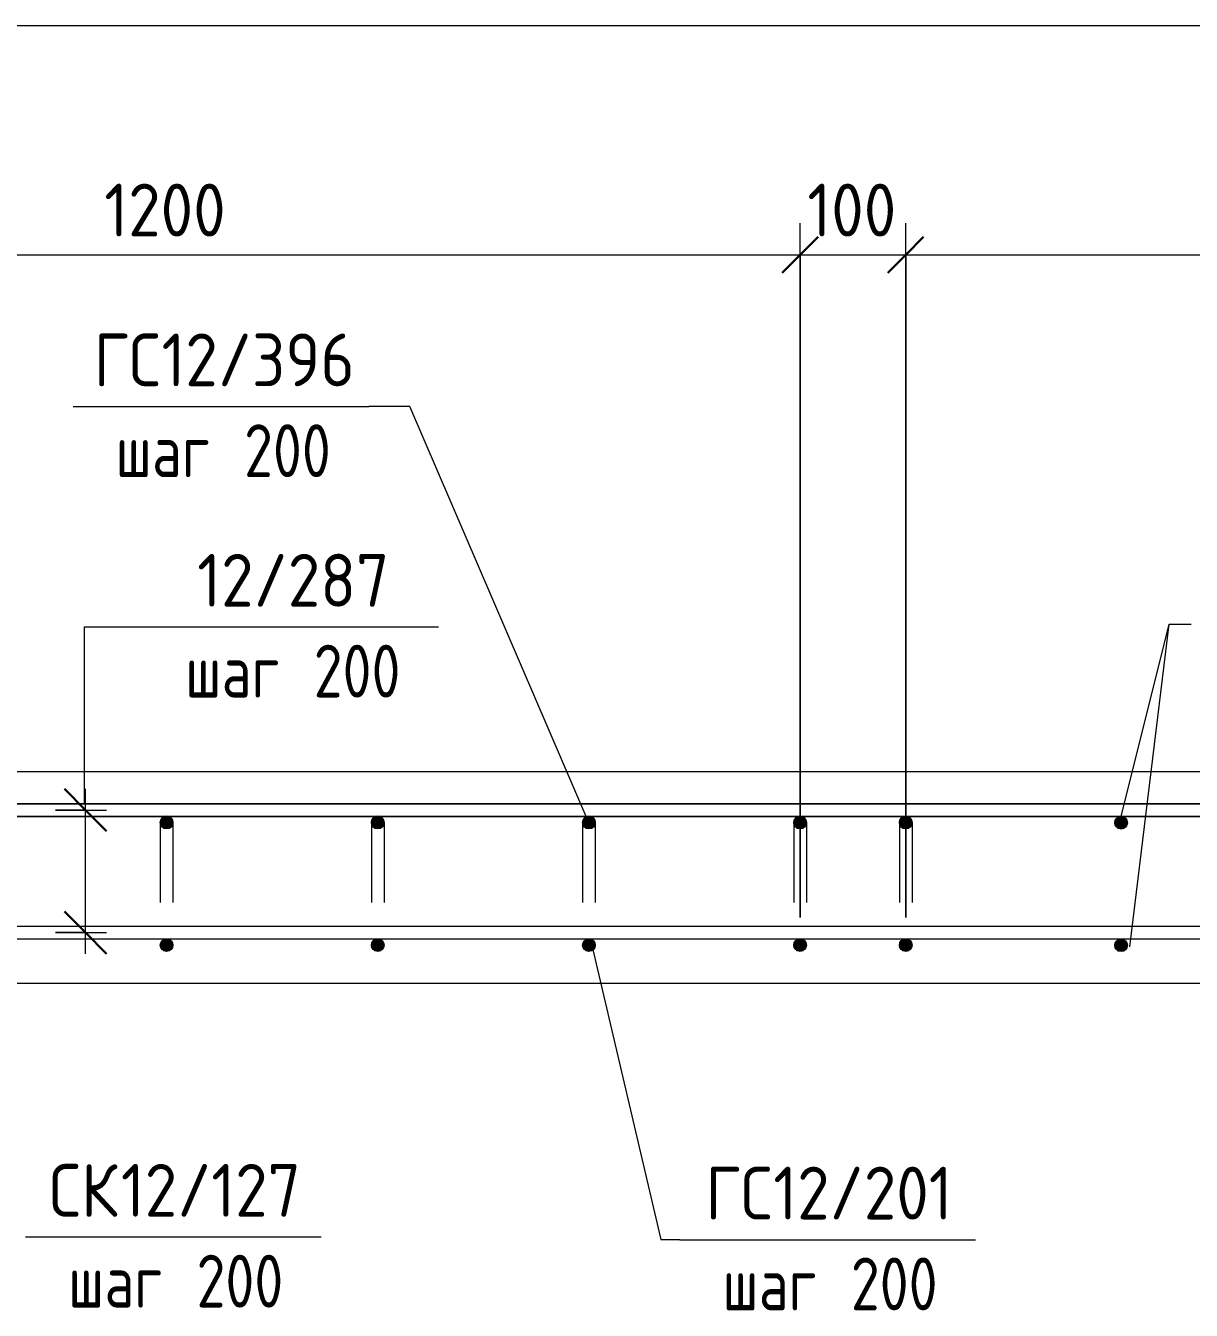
# Model space of a CAD drawing. Header units: millimetres. Extents: x 23200 to 49062, y -2858 to 35213.
# Drawn here: x 41872 to 42976, y -580 to 637 of the extents above; entities that cross this region are included whole.
import ezdxf

# ---------------------------------------------------------------- set-up
doc = ezdxf.new("R2010")
doc.units = ezdxf.units.MM
for name, color, linetype, lineweight in [('AA_Dim', 7, 'Continuous', 9), ('AA_Dim-20', 7, 'Continuous', 9), ('AA_Oformlenie', 7, 'Continuous', 9), ('AA_Vinoska', 7, 'Continuous', 9), ('AF_Perekritie_Опалубка', 253, 'Continuous', 20), ('KR_Armatura', 7, 'Continuous', 20), ('KR_Armatura_Tonkie', 7, 'Continuous', 20)]:
    doc.layers.add(name, color=color, linetype=linetype, lineweight=lineweight)
doc.styles.add('ISOCPEUR_1', font='isocpeur.ttf', dxfattribs={"width": 0.9, "height": 50})
doc.styles.add('ISOCPEUR_2', font='isocpeur.ttf', dxfattribs={"width": 0.8, "height": 50})
doc.dimstyles.new('05_Округл_5мм__прозр__1', dxfattribs={"dimscale": 304.8, "dimtxt": 49.799059, "dimasz": 0.111549, "dimexe": 0.098425, "dimexo": 0.065617, "dimgap": 0.006562, "dimtad": 1, "dimdec": 0, "dimrnd": 5, "dimdsep": 46, "dimtxsty": 'ISOCPEUR_1', "dimblk1": 'OBLIQUE', "dimblk2": 'OBLIQUE', "dimsah": 1, "dimcen": 0.09, "dimdle": 0.098425, "dimazin": 0, "dimtfac": 1, "dimtdec": 4, "dimtix": 1, "dimtmove": 0, "dimatfit": 3, "dimfxl": 1, "dimtvp": 1, "dimtolj": 1, "dimtzin": 0, "dimlwd": 18, "dimlwe": 18, "dimarcsym": 2})
doc.dimstyles.new('10_Раскладка_арматуры_с_засечками', dxfattribs={"dimscale": 304.8, "dimtxt": 0.18, "dimasz": 0.131234, "dimexe": 0.065617, "dimexo": 0, "dimgap": 0, "dimtad": 1, "dimdec": 3, "dimrnd": 0.001, "dimdsep": 46, "dimtxsty": 'ISOCPEUR_2', "dimblk1": 'OBLIQUE', "dimblk2": 'OBLIQUE', "dimsah": 1, "dimcen": 0.09, "dimdle": 0.065617, "dimazin": 0, "dimtfac": 1, "dimtdec": 4, "dimtix": 1, "dimtmove": 0, "dimatfit": 3, "dimfxl": 1, "dimtvp": 1, "dimtolj": 1, "dimtzin": 0, "dimlwd": 18, "dimlwe": 18, "dimarcsym": 2})

# ---------------------------------------------------------------- blocks, each defined once
blk = doc.blocks.new('011_Прямоугольник обрыва _ЭлУзла_ - 011_Прямоугольник обрыва _ЭлУзла_-3922142-Сечение 5')
at = {"layer": 'AA_Oformlenie'}
blk.add_line((-33978.3, 636.6), (-32363.3, 636.6), dxfattribs=at)
blk = doc.blocks.new('042_М_Арматуры - Диам длина поз _ Шаг-2260295-Сечение 5')
at = {"layer": 'AA_Vinoska'}
blk.add_line((-34247.3, -1593.1), (-33967.3, -1593.1), dxfattribs=at)
blk = doc.blocks.new('DIMBLOCK147-Сечение 5')
at = {"layer": 'AA_Dim-20', "lineweight": 30}
for p, q in [((41928.6, -106.1), (41908.6, -86.1)), ((41928.6, -106.1), (41948.6, -126.1)), ((41928.6, -222.1), (41908.6, -202.1)), ((41928.6, -222.1), (41948.6, -242.1))]:
    blk.add_line(p, q, dxfattribs=at)
at = {"layer": 'AA_Dim-20', "lineweight": 18}
for p, q in [((41928.6, -242.1), (41928.6, -86.1)), ((41900.3, -106.1), (41948.6, -106.1)), ((41928.6, -106.1), (41900.3, -106.1)), ((41900.3, -222.1), (41948.6, -222.1)), ((41928.6, -222.1), (41900.3, -222.1))]:
    blk.add_line(p, q, dxfattribs=at)
blk = doc.blocks.new('_Oblique')
at = {"color": 0, "linetype": 'ByBlock', "lineweight": -2}
blk.add_line((-0.5, -0.5), (0.5, 0.5), dxfattribs=at)
blk = doc.blocks.new('042_М_Арматуры - Диам длина поз _ Комментарий-2260297-Сечение 5')
at = {"layer": 'AA_Vinoska'}
blk.add_line((-33766.3, -1593.1), (-33486.3, -1593.1), dxfattribs=at)
blk = doc.blocks.new('DIMBLOCK152-Сечение 5')
at = {"layer": 'AA_Dim-20', "lineweight": 18}
for p, q in [((41405.3, -214), (41405.3, 449.7)), ((42605.3, -208), (42605.3, 449.7)), ((41405.3, 419.7), (42605.3, 419.7)), ((41405.3, 419.7), (41405.3, -214)), ((42605.3, 419.7), (42605.3, -208))]:
    blk.add_line(p, q, dxfattribs=at)
at = {"layer": 'AA_Dim-20', "lineweight": 30}
for p, q in [((41405.3, 419.7), (41422.3, 436.7)), ((42605.3, 419.7), (42622.3, 436.7)), ((41405.3, 419.7), (41388.3, 402.7)), ((42605.3, 419.7), (42588.3, 402.7))]:
    blk.add_line(p, q, dxfattribs=at)
at = {"layer": 'AA_Dim-20', "color": 0, "lineweight": 18, "insert": (41946.4, 487), "char_height": 50, "width": 141.353, "attachment_point": 1, "line_spacing_factor": 1.149209, "style": 'ISOCPEUR_1'}
blk.add_mtext('1200', dxfattribs=at)
blk = doc.blocks.new('DIMBLOCK153-Сечение 5')
at = {"layer": 'AA_Dim-20', "lineweight": 18}
for p, q in [((42605.3, -208), (42605.3, 449.7)), ((42705.3, -208), (42705.3, 449.7)), ((42605.3, 419.7), (42705.3, 419.7)), ((42605.3, 419.7), (42605.3, -208)), ((42705.3, 419.7), (42705.3, -208))]:
    blk.add_line(p, q, dxfattribs=at)
at = {"layer": 'AA_Dim-20', "lineweight": 30}
for p, q in [((42605.3, 419.7), (42622.3, 436.7)), ((42705.3, 419.7), (42722.3, 436.7)), ((42605.3, 419.7), (42588.3, 402.7)), ((42705.3, 419.7), (42688.3, 402.7))]:
    blk.add_line(p, q, dxfattribs=at)
at = {"layer": 'AA_Dim-20', "color": 0, "lineweight": 18, "insert": (42612.2, 487), "char_height": 50, "width": 103.429, "attachment_point": 1, "line_spacing_factor": 1.149209, "style": 'ISOCPEUR_1'}
blk.add_mtext('100', dxfattribs=at)
blk = doc.blocks.new('DIMBLOCK154-Сечение 5')
at = {"layer": 'AA_Dim-20', "lineweight": 18}
for p, q in [((42705.3, -208), (42705.3, 449.7)), ((43704.3, -208), (43704.3, 449.7)), ((42705.3, 419.7), (43704.3, 419.7)), ((42705.3, 419.7), (42705.3, -208)), ((43704.3, 419.7), (43704.3, -208))]:
    blk.add_line(p, q, dxfattribs=at)
at = {"layer": 'AA_Dim-20', "lineweight": 30}
for p, q in [((42705.3, 419.7), (42722.3, 436.7)), ((43704.3, 419.7), (43721.3, 436.7)), ((42705.3, 419.7), (42688.3, 402.7)), ((43704.3, 419.7), (43687.3, 402.7))]:
    blk.add_line(p, q, dxfattribs=at)
at = {"layer": 'AA_Dim-20', "color": 0, "lineweight": 18, "insert": (43145.9, 487), "char_height": 50, "width": 141.353, "attachment_point": 1, "line_spacing_factor": 1.149209, "style": 'ISOCPEUR_1'}
blk.add_mtext('1000', dxfattribs=at)

msp = doc.modelspace()

# ---------------------------------------------------------------- hatches: boundary and pattern name
at = {"layer": 'KR_Armatura'}
h = msp.add_hatch(color=256, dxfattribs=at)
edge = h.paths.add_edge_path()
edge.add_arc((42005.3369, -117.9996), 6, 0, 360)
for points in [[(42002.3369, -123.1958), (42008.3369, -123.1958), (42011.3369, -117.9996), (42008.3369, -112.8035), (42002.3369, -112.8035), (41999.3369, -117.9996)], [(42202.3369, -123.1958), (42208.3369, -123.1958), (42211.3369, -117.9996), (42208.3369, -112.8035), (42202.3369, -112.8035), (42199.3369, -117.9996)], [(42402.3369, -123.1958), (42408.3369, -123.1958), (42411.3369, -117.9996), (42408.3369, -112.8035), (42402.3369, -112.8035), (42399.3369, -117.9996)], [(42608.3369, -123.1958), (42611.3369, -117.9996), (42608.3369, -112.8035), (42602.3369, -112.8035), (42599.3369, -117.9996), (42602.3369, -123.1958)], [(42608.3369, -123.1958), (42611.3369, -117.9996), (42608.3369, -112.8035), (42602.3369, -112.8035), (42599.3369, -117.9996), (42602.3369, -123.1958)], [(42702.3369, -123.1958), (42708.3369, -123.1958), (42711.3369, -117.9996), (42708.3369, -112.8035), (42702.3369, -112.8035), (42699.3369, -117.9996)], [(42702.3369, -123.1958), (42708.3369, -123.1958), (42711.3369, -117.9996), (42708.3369, -112.8035), (42702.3369, -112.8035), (42699.3369, -117.9996)], [(42002.3369, -239.2295), (42008.3369, -239.2295), (42011.3369, -234.0334), (42008.3369, -228.8372), (42002.3369, -228.8372), (41999.3369, -234.0334)], [(42202.3369, -239.2295), (42208.3369, -239.2295), (42211.3369, -234.0334), (42208.3369, -228.8372), (42202.3369, -228.8372), (42199.3369, -234.0334)], [(42402.3369, -239.2295), (42408.3369, -239.2295), (42411.3369, -234.0334), (42408.3369, -228.8372), (42402.3369, -228.8372), (42399.3369, -234.0334)], [(42608.3369, -239.1958), (42611.3369, -233.9996), (42608.3369, -228.8035), (42602.3369, -228.8035), (42599.3369, -233.9996), (42602.3369, -239.1958)], [(42608.3369, -239.1958), (42611.3369, -233.9996), (42608.3369, -228.8035), (42602.3369, -228.8035), (42599.3369, -233.9996), (42602.3369, -239.1958)], [(42702.3369, -239.1958), (42708.3369, -239.1958), (42711.3369, -233.9996), (42708.3369, -228.8035), (42702.3369, -228.8035), (42699.3369, -233.9996)], [(42702.3369, -239.1958), (42708.3369, -239.1958), (42711.3369, -233.9996), (42708.3369, -228.8035), (42702.3369, -228.8035), (42699.3369, -233.9996)]]:
    msp.add_hatch(color=256, dxfattribs=at).paths.add_polyline_path(points)
h = msp.add_hatch(color=256, dxfattribs=at)
edge = h.paths.add_edge_path()
edge.add_arc((42205.3369, -117.9996), 6, 0, 360)
h = msp.add_hatch(color=256, dxfattribs=at)
edge = h.paths.add_edge_path()
edge.add_arc((42405.3369, -117.9996), 6, 0, 360)
h = msp.add_hatch(color=256, dxfattribs=at)
edge = h.paths.add_edge_path()
edge.add_arc((42605.3369, -117.9996), 6, 0, 360)
h = msp.add_hatch(color=256, dxfattribs=at)
edge = h.paths.add_edge_path()
edge.add_arc((42605.3369, -117.9996), 6, 0, 360)
h = msp.add_hatch(color=256, dxfattribs=at)
edge = h.paths.add_edge_path()
edge.add_arc((42705.3369, -117.9996), 6, 0, 360)
h = msp.add_hatch(color=256, dxfattribs=at)
edge = h.paths.add_edge_path()
edge.add_arc((42705.3369, -117.9996), 6, 0, 360)
at = {"layer": 'KR_Armatura', "lineweight": 9}
h = msp.add_hatch(color=256, dxfattribs=at)
edge = h.paths.add_edge_path()
edge.add_arc((42909.3369, -118.1276), 6, 0, 360)
for points in [[(42906.3369, -123.3238), (42912.3369, -123.3238), (42915.3369, -118.1276), (42912.3369, -112.9315), (42906.3369, -112.9315), (42903.3369, -118.1276)], [(42906.3369, -239.3238), (42912.3369, -239.3238), (42915.3369, -234.1276), (42912.3369, -228.9315), (42906.3369, -228.9315), (42903.3369, -234.1276)]]:
    msp.add_hatch(color=256, dxfattribs=at).paths.add_polyline_path(points)
at = {"layer": 'KR_Armatura'}
h = msp.add_hatch(color=256, dxfattribs=at)
edge = h.paths.add_edge_path()
edge.add_arc((42005.3369, -234.0334), 6, 0, 360)
h = msp.add_hatch(color=256, dxfattribs=at)
edge = h.paths.add_edge_path()
edge.add_arc((42205.3369, -234.0334), 6, 0, 360)
h = msp.add_hatch(color=256, dxfattribs=at)
edge = h.paths.add_edge_path()
edge.add_arc((42405.3369, -234.0334), 6, 0, 360)
h = msp.add_hatch(color=256, dxfattribs=at)
edge = h.paths.add_edge_path()
edge.add_arc((42605.3369, -233.9996), 6, 0, 360)
h = msp.add_hatch(color=256, dxfattribs=at)
edge = h.paths.add_edge_path()
edge.add_arc((42605.3369, -233.9996), 6, 0, 360)
h = msp.add_hatch(color=256, dxfattribs=at)
edge = h.paths.add_edge_path()
edge.add_arc((42705.3369, -233.9996), 6, 0, 360)
h = msp.add_hatch(color=256, dxfattribs=at)
edge = h.paths.add_edge_path()
edge.add_arc((42705.3369, -233.9996), 6, 0, 360)
at = {"layer": 'KR_Armatura', "lineweight": 9}
h = msp.add_hatch(color=256, dxfattribs=at)
edge = h.paths.add_edge_path()
edge.add_arc((42909.3369, -234.1276), 6, 0, 360)
at = {"layer": 'KR_Armatura_Tonkie'}
h = msp.add_hatch(color=256, dxfattribs=at)
edge = h.paths.add_edge_path()
edge.add_arc((42005.3369, -117.9996), 6, 0, 360)
for points in [[(42002.3369, -123.1958), (42008.3369, -123.1958), (42011.3369, -117.9996), (42008.3369, -112.8035), (42002.3369, -112.8035), (41999.3369, -117.9996)], [(42202.3369, -123.1958), (42208.3369, -123.1958), (42211.3369, -117.9996), (42208.3369, -112.8035), (42202.3369, -112.8035), (42199.3369, -117.9996)], [(42402.3369, -123.1958), (42408.3369, -123.1958), (42411.3369, -117.9996), (42408.3369, -112.8035), (42402.3369, -112.8035), (42399.3369, -117.9996)], [(42608.3369, -123.1958), (42611.3369, -117.9996), (42608.3369, -112.8035), (42602.3369, -112.8035), (42599.3369, -117.9996), (42602.3369, -123.1958)], [(42608.3369, -123.1958), (42611.3369, -117.9996), (42608.3369, -112.8035), (42602.3369, -112.8035), (42599.3369, -117.9996), (42602.3369, -123.1958)], [(42702.3369, -123.1958), (42708.3369, -123.1958), (42711.3369, -117.9996), (42708.3369, -112.8035), (42702.3369, -112.8035), (42699.3369, -117.9996)], [(42702.3369, -123.1958), (42708.3369, -123.1958), (42711.3369, -117.9996), (42708.3369, -112.8035), (42702.3369, -112.8035), (42699.3369, -117.9996)]]:
    msp.add_hatch(color=256, dxfattribs=at).paths.add_polyline_path(points)
h = msp.add_hatch(color=256, dxfattribs=at)
edge = h.paths.add_edge_path()
edge.add_arc((42205.3369, -117.9996), 6, 0, 360)
h = msp.add_hatch(color=256, dxfattribs=at)
edge = h.paths.add_edge_path()
edge.add_arc((42405.3369, -117.9996), 6, 0, 360)
h = msp.add_hatch(color=256, dxfattribs=at)
edge = h.paths.add_edge_path()
edge.add_arc((42605.3369, -117.9996), 6, 0, 360)
h = msp.add_hatch(color=256, dxfattribs=at)
edge = h.paths.add_edge_path()
edge.add_arc((42605.3369, -117.9996), 6, 0, 360)
h = msp.add_hatch(color=256, dxfattribs=at)
edge = h.paths.add_edge_path()
edge.add_arc((42705.3369, -117.9996), 6, 0, 360)
h = msp.add_hatch(color=256, dxfattribs=at)
edge = h.paths.add_edge_path()
edge.add_arc((42705.3369, -117.9996), 6, 0, 360)

# ---------------------------------------------------------------- linework, layer by layer
at = {"layer": 'AA_Vinoska'}
for p, q in [((42235.6086, 276.049), (42196.926, 276.049)), ((42406.3309, -121.0198), (42235.6086, 276.049)), ((41927.5836, 67.3376), (41982.8731, 67.3376)), ((41927.5836, -100.6626), (41927.5836, 67.3376)), ((42907.2827, -121.0229), (42954.9253, 69.9269)), ((42917.7045, -235.6627), (42954.9253, 69.9269)), ((42954.9253, 69.9269), (42975.7689, 69.9269)), ((42954.9253, 69.9269), (42975.7689, 69.9269)), ((42408.5825, -236.9739), (42473.5347, -512.8875)), ((42473.5347, -512.8875), (42491.547, -512.8875))]:
    msp.add_line(p, q, dxfattribs=at)
at = {"layer": 'AF_Perekritie_Опалубка'}
for p, q in [((44085.3279, -69.9996), (41155.3279, -69.9996)), ((41155.3279, -269.9996), (43885.3279, -269.9996))]:
    msp.add_line(p, q, dxfattribs=at)
at = {"layer": 'KR_Armatura'}
for p, q in [((42002.3369, -112.8035), (41999.3369, -117.9996)), ((41999.3369, -117.9996), (42002.3369, -123.1958)), ((42008.3369, -112.8035), (42002.3369, -112.8035)), ((42011.3369, -117.9996), (42008.3369, -112.8035)), ((42008.3369, -123.1958), (42011.3369, -117.9996)), ((42202.3369, -112.8035), (42199.3369, -117.9996)), ((42199.3369, -117.9996), (42202.3369, -123.1958)), ((42208.3369, -112.8035), (42202.3369, -112.8035)), ((42211.3369, -117.9996), (42208.3369, -112.8035)), ((42208.3369, -123.1958), (42211.3369, -117.9996)), ((42402.3369, -112.8035), (42399.3369, -117.9996)), ((42399.3369, -117.9996), (42402.3369, -123.1958)), ((42408.3369, -112.8035), (42402.3369, -112.8035)), ((42411.3369, -117.9996), (42408.3369, -112.8035)), ((42408.3369, -123.1958), (42411.3369, -117.9996)), ((42602.3369, -112.8035), (42599.3369, -117.9996)), ((42602.3369, -112.8035), (42599.3369, -117.9996)), ((42599.3369, -117.9996), (42602.3369, -123.1958)), ((42599.3369, -117.9996), (42602.3369, -123.1958)), ((42608.3369, -112.8035), (42602.3369, -112.8035)), ((42608.3369, -112.8035), (42602.3369, -112.8035)), ((42611.3369, -117.9996), (42608.3369, -112.8035)), ((42611.3369, -117.9996), (42608.3369, -112.8035)), ((42608.3369, -123.1958), (42611.3369, -117.9996)), ((42608.3369, -123.1958), (42611.3369, -117.9996)), ((42702.3369, -112.8035), (42699.3369, -117.9996)), ((42702.3369, -112.8035), (42699.3369, -117.9996)), ((42699.3369, -117.9996), (42702.3369, -123.1958)), ((42699.3369, -117.9996), (42702.3369, -123.1958)), ((42708.3369, -112.8035), (42702.3369, -112.8035)), ((42708.3369, -112.8035), (42702.3369, -112.8035)), ((42711.3369, -117.9996), (42708.3369, -112.8035)), ((42711.3369, -117.9996), (42708.3369, -112.8035)), ((42708.3369, -123.1958), (42711.3369, -117.9996)), ((42708.3369, -123.1958), (42711.3369, -117.9996)), ((42002.3369, -123.1958), (42008.3369, -123.1958)), ((42202.3369, -123.1958), (42208.3369, -123.1958)), ((42402.3369, -123.1958), (42408.3369, -123.1958)), ((42602.3369, -123.1958), (42608.3369, -123.1958)), ((42602.3369, -123.1958), (42608.3369, -123.1958)), ((42702.3369, -123.1958), (42708.3369, -123.1958)), ((42702.3369, -123.1958), (42708.3369, -123.1958)), ((42002.3369, -228.8372), (41999.3369, -234.0334)), ((42008.3369, -228.8372), (42002.3369, -228.8372)), ((42011.3369, -234.0334), (42008.3369, -228.8372)), ((42202.3369, -228.8372), (42199.3369, -234.0334)), ((42208.3369, -228.8372), (42202.3369, -228.8372)), ((42211.3369, -234.0334), (42208.3369, -228.8372)), ((42402.3369, -228.8372), (42399.3369, -234.0334)), ((42408.3369, -228.8372), (42402.3369, -228.8372)), ((42411.3369, -234.0334), (42408.3369, -228.8372)), ((42602.3369, -228.8035), (42599.3369, -233.9996)), ((42602.3369, -228.8035), (42599.3369, -233.9996)), ((42608.3369, -228.8035), (42602.3369, -228.8035)), ((42608.3369, -228.8035), (42602.3369, -228.8035)), ((42611.3369, -233.9996), (42608.3369, -228.8035)), ((42611.3369, -233.9996), (42608.3369, -228.8035)), ((42702.3369, -228.8035), (42699.3369, -233.9996)), ((42702.3369, -228.8035), (42699.3369, -233.9996)), ((42708.3369, -228.8035), (42702.3369, -228.8035)), ((42708.3369, -228.8035), (42702.3369, -228.8035)), ((42711.3369, -233.9996), (42708.3369, -228.8035)), ((42711.3369, -233.9996), (42708.3369, -228.8035)), ((41999.3369, -234.0334), (42002.3369, -239.2295)), ((42002.3369, -239.2295), (42008.3369, -239.2295)), ((42008.3369, -239.2295), (42011.3369, -234.0334)), ((42199.3369, -234.0334), (42202.3369, -239.2295)), ((42202.3369, -239.2295), (42208.3369, -239.2295)), ((42208.3369, -239.2295), (42211.3369, -234.0334)), ((42399.3369, -234.0334), (42402.3369, -239.2295)), ((42402.3369, -239.2295), (42408.3369, -239.2295)), ((42408.3369, -239.2295), (42411.3369, -234.0334)), ((42599.3369, -233.9996), (42602.3369, -239.1958)), ((42599.3369, -233.9996), (42602.3369, -239.1958)), ((42602.3369, -239.1958), (42608.3369, -239.1958)), ((42602.3369, -239.1958), (42608.3369, -239.1958)), ((42608.3369, -239.1958), (42611.3369, -233.9996)), ((42608.3369, -239.1958), (42611.3369, -233.9996)), ((42699.3369, -233.9996), (42702.3369, -239.1958)), ((42699.3369, -233.9996), (42702.3369, -239.1958)), ((42702.3369, -239.1958), (42708.3369, -239.1958)), ((42702.3369, -239.1958), (42708.3369, -239.1958)), ((42708.3369, -239.1958), (42711.3369, -233.9996)), ((42708.3369, -239.1958), (42711.3369, -233.9996))]:
    msp.add_line(p, q, dxfattribs=at)
at = {"layer": 'KR_Armatura', "lineweight": 9}
for p, q in [((42906.3369, -112.9315), (42903.3369, -118.1276)), ((42903.3369, -118.1276), (42906.3369, -123.3238)), ((42912.3369, -112.9315), (42906.3369, -112.9315)), ((42915.3369, -118.1276), (42912.3369, -112.9315)), ((42912.3369, -123.3238), (42915.3369, -118.1276)), ((42906.3369, -123.3238), (42912.3369, -123.3238)), ((42906.3369, -228.9315), (42903.3369, -234.1276)), ((42912.3369, -228.9315), (42906.3369, -228.9315)), ((42915.3369, -234.1276), (42912.3369, -228.9315)), ((42903.3369, -234.1276), (42906.3369, -239.3238)), ((42906.3369, -239.3238), (42912.3369, -239.3238)), ((42912.3369, -239.3238), (42915.3369, -234.1276))]:
    msp.add_line(p, q, dxfattribs=at)
at = {"layer": 'KR_Armatura'}
for centre in [(42005.3369, -117.9996), (42205.3369, -117.9996), (42405.3369, -117.9996), (42605.3369, -117.9996), (42605.3369, -117.9996), (42705.3369, -117.9996), (42705.3369, -117.9996), (42005.3369, -234.0334), (42205.3369, -234.0334), (42405.3369, -234.0334), (42605.3369, -233.9996), (42605.3369, -233.9996), (42705.3369, -233.9996), (42705.3369, -233.9996)]:
    msp.add_circle(centre, 6, dxfattribs=at)
at = {"layer": 'KR_Armatura', "lineweight": 9}
for centre in [(42909.3369, -118.1276), (42909.3369, -234.1276)]:
    msp.add_circle(centre, 6, dxfattribs=at)
at = {"layer": 'KR_Armatura_Tonkie'}
for p, q in [((41185.3279, -100), (44055.3279, -100)), ((41185.3279, -100.1276), (44055.3279, -100.1276)), ((41185.3279, -100.1276), (44055.3279, -100.1276)), ((41185.3279, -100.1276), (44055.3279, -100.1276)), ((41185.3279, -100.1276), (44055.3279, -100.1276)), ((41185.3279, -100.1276), (44055.3279, -100.1276)), ((41185.3279, -100.1276), (44055.3279, -100.1276)), ((41185.3279, -112), (44055.3279, -112)), ((41185.3279, -112.1276), (44055.3279, -112.1276)), ((41185.3279, -112.1276), (44055.3279, -112.1276)), ((41185.3279, -112.1276), (44055.3279, -112.1276)), ((41185.3279, -112.1276), (44055.3279, -112.1276)), ((41185.3279, -112.1276), (44055.3279, -112.1276)), ((41185.3279, -112.1276), (44055.3279, -112.1276)), ((42002.3369, -112.8035), (41999.3369, -117.9996)), ((41999.3369, -117.9996), (41999.3369, -121.8003)), ((41999.3369, -117.9996), (42002.3369, -123.1958)), ((42008.3369, -112.8035), (42002.3369, -112.8035)), ((42011.3369, -117.9996), (42008.3369, -112.8035)), ((42008.3369, -123.1958), (42011.3369, -117.9996)), ((42011.3369, -117.9996), (42011.3369, -121.8003)), ((42202.3369, -112.8035), (42199.3369, -117.9996)), ((42199.3369, -117.9996), (42199.3369, -121.8003)), ((42199.3369, -117.9996), (42202.3369, -123.1958)), ((42208.3369, -112.8035), (42202.3369, -112.8035)), ((42211.3369, -117.9996), (42208.3369, -112.8035)), ((42208.3369, -123.1958), (42211.3369, -117.9996)), ((42211.3369, -117.9996), (42211.3369, -121.8003)), ((42402.3369, -112.8035), (42399.3369, -117.9996)), ((42399.3369, -117.9996), (42399.3369, -121.8003)), ((42399.3369, -117.9996), (42402.3369, -123.1958)), ((42408.3369, -112.8035), (42402.3369, -112.8035)), ((42411.3369, -117.9996), (42408.3369, -112.8035)), ((42408.3369, -123.1958), (42411.3369, -117.9996)), ((42411.3369, -117.9996), (42411.3369, -121.8003)), ((42602.3369, -112.8035), (42599.3369, -117.9996)), ((42602.3369, -112.8035), (42599.3369, -117.9996)), ((42599.3369, -117.9996), (42599.3369, -121.8003)), ((42599.3369, -117.9996), (42602.3369, -123.1958)), ((42599.3369, -117.9996), (42599.3369, -121.8003)), ((42599.3369, -117.9996), (42602.3369, -123.1958)), ((42608.3369, -112.8035), (42602.3369, -112.8035)), ((42608.3369, -112.8035), (42602.3369, -112.8035)), ((42611.3369, -117.9996), (42608.3369, -112.8035)), ((42611.3369, -117.9996), (42608.3369, -112.8035)), ((42608.3369, -123.1958), (42611.3369, -117.9996)), ((42608.3369, -123.1958), (42611.3369, -117.9996)), ((42611.3369, -117.9996), (42611.3369, -121.8003)), ((42611.3369, -117.9996), (42611.3369, -121.8003)), ((42702.3369, -112.8035), (42699.3369, -117.9996)), ((42702.3369, -112.8035), (42699.3369, -117.9996)), ((42699.3369, -117.9996), (42699.3369, -121.8003)), ((42699.3369, -117.9996), (42702.3369, -123.1958)), ((42699.3369, -117.9996), (42699.3369, -121.8003)), ((42699.3369, -117.9996), (42702.3369, -123.1958)), ((42708.3369, -112.8035), (42702.3369, -112.8035)), ((42708.3369, -112.8035), (42702.3369, -112.8035)), ((42711.3369, -117.9996), (42708.3369, -112.8035)), ((42711.3369, -117.9996), (42708.3369, -112.8035)), ((42708.3369, -123.1958), (42711.3369, -117.9996)), ((42708.3369, -123.1958), (42711.3369, -117.9996)), ((42711.3369, -117.9996), (42711.3369, -121.8003)), ((42711.3369, -117.9996), (42711.3369, -121.8003)), ((41999.3369, -121.8003), (41999.3369, -193.5478)), ((42002.3369, -123.1958), (42008.3369, -123.1958)), ((42011.3369, -121.8003), (42011.3369, -193.5478)), ((42199.3369, -121.8003), (42199.3369, -193.5478)), ((42202.3369, -123.1958), (42208.3369, -123.1958)), ((42211.3369, -121.8003), (42211.3369, -193.5478)), ((42399.3369, -121.8003), (42399.3369, -193.5478)), ((42402.3369, -123.1958), (42408.3369, -123.1958)), ((42411.3369, -121.8003), (42411.3369, -193.5478)), ((42599.3369, -121.8003), (42599.3369, -193.5478)), ((42599.3369, -121.8003), (42599.3369, -193.5478)), ((42602.3369, -123.1958), (42608.3369, -123.1958)), ((42602.3369, -123.1958), (42608.3369, -123.1958)), ((42611.3369, -121.8003), (42611.3369, -193.5478)), ((42611.3369, -121.8003), (42611.3369, -193.5478)), ((42699.3369, -121.8003), (42699.3369, -193.5478)), ((42699.3369, -121.8003), (42699.3369, -193.5478)), ((42702.3369, -123.1958), (42708.3369, -123.1958)), ((42702.3369, -123.1958), (42708.3369, -123.1958)), ((42711.3369, -121.8003), (42711.3369, -193.5478)), ((42711.3369, -121.8003), (42711.3369, -193.5478)), ((41185.3279, -216.1276), (44055.3279, -216.1276)), ((41185.3279, -216.1276), (44055.3279, -216.1276)), ((41185.3279, -216.1276), (44055.3279, -216.1276)), ((41185.3279, -216.1276), (44055.3279, -216.1276)), ((41185.3279, -216.1276), (44055.3279, -216.1276)), ((41185.3279, -216.1276), (44055.3279, -216.1276)), ((41185.3279, -216.1276), (44055.3279, -216.1276)), ((41185.3279, -228.1276), (44055.3279, -228.1276)), ((41185.3279, -228.1276), (44055.3279, -228.1276)), ((41185.3279, -228.1276), (44055.3279, -228.1276)), ((41185.3279, -228.1276), (44055.3279, -228.1276)), ((41185.3279, -228.1276), (44055.3279, -228.1276)), ((41185.3279, -228.1276), (44055.3279, -228.1276)), ((41185.3279, -228.1276), (44055.3279, -228.1276))]:
    msp.add_line(p, q, dxfattribs=at)
for centre in [(42005.3369, -117.9996), (42205.3369, -117.9996), (42405.3369, -117.9996), (42605.3369, -117.9996), (42605.3369, -117.9996), (42705.3369, -117.9996), (42705.3369, -117.9996)]:
    msp.add_circle(centre, 6, dxfattribs=at)
for centre, start, end in [((42005.3369, -117.9996), 99.3912769, 180), ((42005.3369, -117.9996), 80.6087231, 99.3912769), ((42005.3369, -117.9996), 360, 80.6087231), ((42205.3369, -117.9996), 99.3912769, 180), ((42205.3369, -117.9996), 80.6087231, 99.3912769), ((42205.3369, -117.9996), 360, 80.6087231), ((42405.3369, -117.9996), 99.3912769, 180), ((42405.3369, -117.9996), 80.6087231, 99.3912769), ((42405.3369, -117.9996), 360, 80.6087231), ((42605.3369, -117.9996), 99.3912769, 180), ((42605.3369, -117.9996), 99.3912769, 180), ((42605.3369, -117.9996), 80.6087231, 99.3912769), ((42605.3369, -117.9996), 80.6087231, 99.3912769), ((42605.3369, -117.9996), 360, 80.6087231), ((42605.3369, -117.9996), 360, 80.6087231), ((42705.3369, -117.9996), 99.3912769, 180), ((42705.3369, -117.9996), 99.3912769, 180), ((42705.3369, -117.9996), 80.6087231, 99.3912769), ((42705.3369, -117.9996), 80.6087231, 99.3912769), ((42705.3369, -117.9996), 360, 80.6087231), ((42705.3369, -117.9996), 360, 80.6087231)]:
    msp.add_arc(centre, 6, start, end, dxfattribs=at)

# ---------------------------------------------------------------- block references
at = {"layer": 'AA_Oformlenie'}
msp.add_blockref('011_Прямоугольник обрыва _ЭлУзла_ - 011_Прямоугольник обрыва _ЭлУзла_-3922142-Сечение 5', (75700.3279, 0), dxfattribs=at)
at = {"layer": 'AA_Vinoska'}
for name, p in [('042_М_Арматуры - Диам длина поз _ Комментарий-2260297-Сечение 5', (75683.2315, 1869.1047)), ('042_М_Арматуры - Диам длина поз _ Шаг-2260295-Сечение 5', (76230.1235, 1660.3933)), ('042_М_Арматуры - Диам длина поз _ Шаг-2260295-Сечение 5', (76119.1717, 1082.7722)), ('042_М_Арматуры - Диам длина поз _ Комментарий-2260297-Сечение 5', (76257.8525, 1080.1682))]:
    msp.add_blockref(name, p, dxfattribs=at)

# ---------------------------------------------------------------- texts
at = {"layer": 'AA_Vinoska', "char_height": 50, "attachment_point": 1}
for s, insert, width, style in [('ГС', (41936.2488, 345.1311), 77.924025, 'ISOCPEUR_1'), ('12/396', (42000.5426, 345.1311), 222.227775, 'ISOCPEUR_1'), (' 200', (42053.2672, 259.15), 133.4008, 'ISOCPEUR_2'), ('шаг', (41956.9588, 259.15), 116.7257, 'ISOCPEUR_2'), ('12/287', (42034.4159, 136.4197), 222.227775, 'ISOCPEUR_1'), (' 200', (42119.2142, 50.4386), 133.4008, 'ISOCPEUR_2'), ('шаг', (42022.9059, 50.4386), 116.7257, 'ISOCPEUR_2'), ('СК', (41894.2141, -441.2015), 82.253137, 'ISOCPEUR_1'), ('12/127', (41962.0797, -441.2015), 210.683475, 'ISOCPEUR_1'), ('ГС', (42515.6398, -443.8055), 77.924025, 'ISOCPEUR_1'), ('12/201', (42579.9336, -443.8055), 210.683475, 'ISOCPEUR_1'), (' 200', (42008.2625, -527.1825), 133.4008, 'ISOCPEUR_2'), (' 200', (42627.8881, -529.7865), 133.4008, 'ISOCPEUR_2'), ('шаг', (41911.9541, -527.1825), 116.7257, 'ISOCPEUR_2'), ('шаг', (42531.5798, -529.7865), 116.7257, 'ISOCPEUR_2')]:
    msp.add_mtext(s, dxfattribs=dict(at, insert=insert, width=width, style=style))

# ---------------------------------------------------------------- dimensions: what is measured, and where the dimension line sits
at = {"layer": 'AA_Dim', "lineweight": 18}
for base, p1, p2, override, picture, middle in [((42605.3369, 419.7164), (41405.3369, -233.9998), (42605.3369, -227.9996), {"dimpost": '<>', "dimfxl": 1200.015001}, 'DIMBLOCK152-Сечение 5', (42005.3369, 446.7164)), ((42705.3369, 419.7164), (42605.3369, -227.9996), (42705.3369, -227.9996), {"dimpost": '<>', "dimfxl": 100}, 'DIMBLOCK153-Сечение 5', (42655.3369, 446.7164)), ((43704.3369, 419.7164), (42705.3369, -227.9996), (43704.3369, -227.9996), {"dimpost": '<>', "dimfxl": 999}, 'DIMBLOCK154-Сечение 5', (43204.8369, 446.7164))]:
    dim = msp.add_linear_dim(base=base, p1=p1, p2=p2, dimstyle='05_Округл_5мм__прозр__1', override=override, dxfattribs=at)
    dim.commit()
    dim.dimension.update_dxf_attribs({"geometry": picture, "text_midpoint": middle})
dim = msp.add_linear_dim(base=(41928.6191, -106.1276), p1=(41900.3348, -222.1276), p2=(41900.3348, -106.1276), angle=90, dimstyle='10_Раскладка_арматуры_с_засечками', override={"dimpost": '<>', "dimfxl": 116}, dxfattribs=at)
dim.commit()
dim.dimension.update_dxf_attribs({"geometry": 'DIMBLOCK147-Сечение 5', "text_midpoint": (41903.6191, -164.1276)})

doc.saveas('drawing.dxf')
